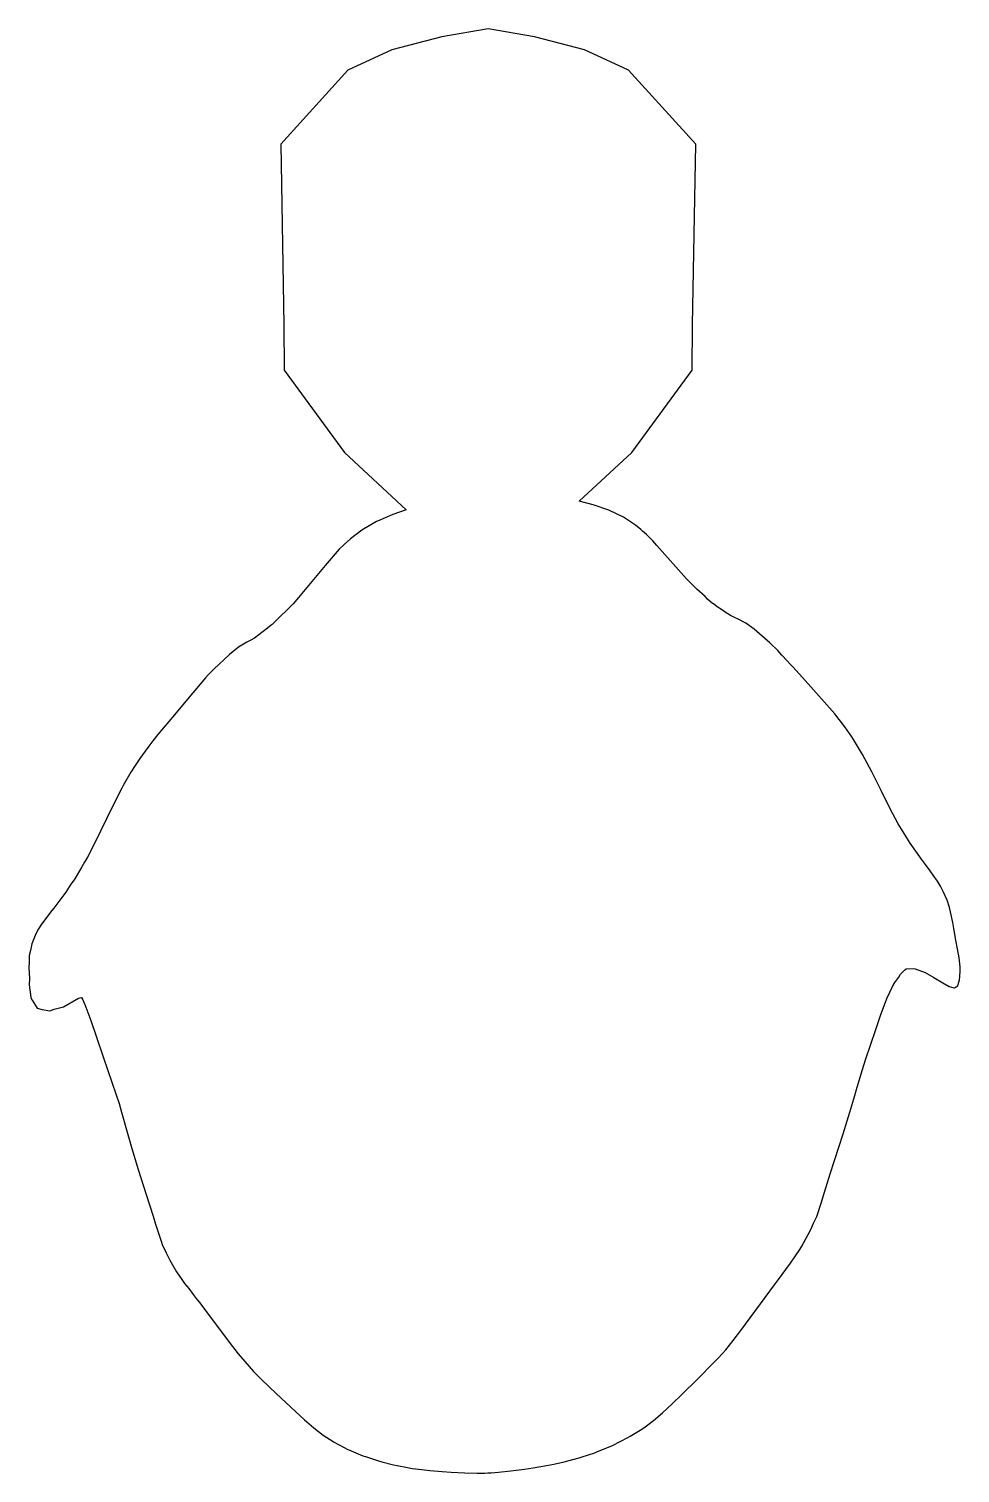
# Model space of a CAD drawing. Header units: metres. Extents: x -46 to 313, y -47 to 224.
# Drawn here: x 287.81 to 312.52, y 178.13 to 216.43 of the extents above; entities that cross this region are included whole.
import ezdxf

# ---------------------------------------------------------------- set-up
doc = ezdxf.new("R2010")
doc.units = ezdxf.units.M

msp = doc.modelspace()

# ---------------------------------------------------------------- linework, layer by layer
for p, q in [((300.001, 216.431), (298.77, 216.223)), ((301.23, 216.223), (300.001, 216.431)), ((298.77, 216.223), (297.444, 215.879)), ((302.556, 215.879), (301.23, 216.223)), ((297.444, 215.879), (296.279, 215.334)), ((303.721, 215.334), (302.556, 215.879)), ((296.279, 215.334), (294.494, 213.377)), ((305.506, 213.377), (303.721, 215.334)), ((294.494, 213.377), (294.582, 208.586)), ((305.418, 208.586), (305.506, 213.377)), ((294.582, 208.586), (294.588, 207.382)), ((305.412, 207.382), (305.418, 208.586)), ((294.588, 207.382), (296.184, 205.196)), ((303.813, 205.199), (305.412, 207.382)), ((296.184, 205.196), (297.824, 203.679)), ((302.409, 203.908), (303.813, 205.199)), ((302.781, 203.814), (302.409, 203.908)), ((303.2, 203.669), (302.781, 203.814)), ((297.036, 203.365), (296.648, 203.142)), ((297.061, 203.377), (297.036, 203.365)), ((297.47, 203.556), (297.061, 203.377)), ((297.824, 203.679), (297.47, 203.556)), ((303.588, 203.483), (303.2, 203.669)), ((303.904, 203.268), (303.588, 203.483)), ((296.648, 203.142), (296.349, 202.909)), ((304.048, 203.153), (303.904, 203.268)), ((304.096, 203.111), (304.048, 203.153)), ((304.198, 203.019), (304.096, 203.111)), ((304.362, 202.855), (304.198, 203.019)), ((296.05, 202.63), (295.884, 202.452)), ((296.179, 202.758), (296.05, 202.63)), ((296.349, 202.909), (296.179, 202.758)), ((304.475, 202.73), (304.362, 202.855)), ((305.261, 201.847), (304.475, 202.73)), ((295.884, 202.452), (295.675, 202.203)), ((295.675, 202.203), (294.97, 201.355)), ((305.406, 201.694), (305.261, 201.847)), ((305.531, 201.574), (305.406, 201.694)), ((305.75, 201.376), (305.531, 201.574)), ((294.823, 201.187), (294.672, 201.032)), ((294.97, 201.355), (294.823, 201.187)), ((305.819, 201.311), (305.75, 201.376)), ((305.952, 201.196), (305.819, 201.311)), ((305.971, 201.184), (305.952, 201.196)), ((306.074, 201.105), (305.971, 201.184)), ((306.185, 201.033), (306.074, 201.105)), ((294.404, 200.765), (294.27, 200.638)), ((294.467, 200.829), (294.404, 200.765)), ((294.672, 201.032), (294.467, 200.829)), ((306.307, 200.949), (306.185, 201.033)), ((306.422, 200.877), (306.307, 200.949)), ((306.532, 200.823), (306.422, 200.877)), ((306.611, 200.791), (306.532, 200.823)), ((306.834, 200.675), (306.611, 200.791)), ((293.914, 200.36), (293.799, 200.278)), ((294.028, 200.448), (293.914, 200.36)), ((294.148, 200.536), (294.028, 200.448)), ((294.244, 200.618), (294.148, 200.536)), ((294.27, 200.638), (294.244, 200.618)), ((307.05, 200.513), (306.834, 200.675)), ((307.469, 200.151), (307.05, 200.513)), ((293.371, 200.033), (293.136, 199.839)), ((293.597, 200.17), (293.371, 200.033)), ((293.689, 200.215), (293.597, 200.17)), ((293.799, 200.278), (293.689, 200.215)), ((307.54, 200.083), (307.469, 200.151)), ((307.622, 200.007), (307.54, 200.083)), ((307.682, 199.948), (307.622, 200.007)), ((307.791, 199.826), (307.682, 199.948)), ((293.136, 199.839), (292.725, 199.454)), ((307.93, 199.677), (307.791, 199.826)), ((308.012, 199.587), (307.93, 199.677)), ((308.077, 199.518), (308.012, 199.587)), ((292.502, 199.221), (292.213, 198.882)), ((292.572, 199.298), (292.502, 199.221)), ((292.725, 199.454), (292.572, 199.298)), ((308.252, 199.321), (308.077, 199.518)), ((308.558, 198.986), (308.252, 199.321)), ((292.213, 198.882), (292.11, 198.763)), ((308.982, 198.51), (308.558, 198.986)), ((292.11, 198.763), (291.719, 198.298)), ((309.194, 198.265), (308.982, 198.51)), ((291.719, 198.298), (291.238, 197.72)), ((309.223, 198.229), (309.194, 198.265)), ((309.457, 197.922), (309.223, 198.229)), ((291.238, 197.72), (291.106, 197.555)), ((309.645, 197.657), (309.457, 197.922)), ((309.692, 197.586), (309.645, 197.657)), ((290.896, 197.276), (290.758, 197.084)), ((290.996, 197.413), (290.896, 197.276)), ((291.106, 197.555), (290.996, 197.413)), ((309.929, 197.192), (309.692, 197.586)), ((290.635, 196.901), (290.522, 196.72)), ((290.758, 197.084), (290.635, 196.901)), ((310.176, 196.729), (309.929, 197.192)), ((290.522, 196.72), (290.319, 196.37)), ((310.42, 196.237), (310.176, 196.729)), ((290.279, 196.298), (290.032, 195.813)), ((290.319, 196.37), (290.279, 196.298)), ((310.662, 195.744), (310.42, 196.237)), ((290.032, 195.813), (289.56, 194.829)), ((310.874, 195.348), (310.662, 195.744)), ((310.916, 195.279), (310.874, 195.348)), ((310.959, 195.213), (310.916, 195.279)), ((311.146, 194.905), (310.959, 195.213)), ((289.56, 194.829), (289.37, 194.466)), ((311.189, 194.838), (311.146, 194.905)), ((311.233, 194.779), (311.189, 194.838)), ((311.444, 194.472), (311.233, 194.779)), ((289.218, 194.211), (289.093, 193.995)), ((289.294, 194.336), (289.218, 194.211)), ((289.37, 194.466), (289.294, 194.336)), ((311.492, 194.414), (311.444, 194.472)), ((311.602, 194.272), (311.492, 194.414)), ((311.724, 194.105), (311.602, 194.272)), ((289.014, 193.867), (288.932, 193.75)), ((289.093, 193.995), (289.014, 193.867)), ((311.8, 193.989), (311.724, 194.105)), ((311.916, 193.829), (311.8, 193.989)), ((312, 193.7), (311.916, 193.829)), ((288.796, 193.538), (288.685, 193.397)), ((288.932, 193.75), (288.796, 193.538)), ((312.08, 193.537), (312, 193.7)), ((312.173, 193.33), (312.08, 193.537)), ((288.424, 193.052), (288.152, 192.69)), ((288.478, 193.117), (288.424, 193.052)), ((288.685, 193.397), (288.478, 193.117)), ((312.231, 193.135), (312.173, 193.33)), ((312.265, 193.013), (312.231, 193.135)), ((288.152, 192.69), (288.055, 192.539)), ((312.32, 192.733), (312.265, 193.013)), ((312.346, 192.573), (312.32, 192.733)), ((287.983, 192.389), (287.93, 192.253)), ((288.055, 192.539), (287.983, 192.389)), ((312.404, 192.265), (312.346, 192.573)), ((312.451, 192.038), (312.404, 192.265)), ((287.859, 191.992), (287.826, 191.857)), ((287.894, 192.172), (287.859, 191.992)), ((287.93, 192.253), (287.894, 192.172)), ((312.491, 191.801), (312.451, 192.038)), ((287.826, 191.673), (287.815, 191.544)), ((287.815, 191.544), (287.834, 191.249)), ((287.826, 191.857), (287.826, 191.673)), ((311.043, 191.468), (311.087, 191.503)), ((311.087, 191.503), (311.292, 191.511)), ((311.292, 191.511), (311.327, 191.506)), ((311.327, 191.506), (311.592, 191.411)), ((312.514, 191.557), (312.491, 191.801)), ((312.517, 191.456), (312.514, 191.557)), ((287.834, 191.249), (287.82, 191.084)), ((310.727, 191.033), (310.784, 191.144)), ((310.784, 191.144), (310.892, 191.288)), ((310.892, 191.288), (310.937, 191.368)), ((310.937, 191.368), (311.043, 191.468)), ((311.592, 191.411), (311.824, 191.279)), ((311.824, 191.279), (312.055, 191.131)), ((312.055, 191.131), (312.227, 191.036)), ((312.469, 191.09), (312.503, 191.212)), ((312.503, 191.212), (312.513, 191.306)), ((312.513, 191.306), (312.517, 191.456)), ((287.82, 191.084), (287.868, 190.754)), ((287.868, 190.754), (287.869, 190.734)), ((287.869, 190.734), (287.906, 190.677)), ((288.737, 190.5), (289.128, 190.732)), ((289.128, 190.732), (289.204, 190.747)), ((289.204, 190.747), (289.212, 190.741)), ((289.212, 190.741), (289.24, 190.703)), ((310.521, 190.58), (310.58, 190.734)), ((310.58, 190.734), (310.651, 190.891)), ((310.651, 190.891), (310.727, 191.033)), ((312.227, 191.036), (312.325, 191.011)), ((312.325, 191.011), (312.364, 191.003)), ((312.364, 191.003), (312.41, 191.029)), ((312.41, 191.029), (312.456, 191.057)), ((312.456, 191.057), (312.469, 191.09)), ((287.906, 190.677), (288.035, 190.463)), ((288.035, 190.463), (288.164, 190.431)), ((288.164, 190.431), (288.367, 190.388)), ((288.367, 190.388), (288.49, 190.432)), ((288.49, 190.432), (288.737, 190.5)), ((289.24, 190.703), (289.291, 190.578)), ((289.291, 190.578), (289.299, 190.563)), ((289.299, 190.563), (289.457, 190.135)), ((310.407, 190.265), (310.521, 190.58)), ((289.457, 190.135), (289.602, 189.719)), ((310.279, 189.898), (310.407, 190.265)), ((289.602, 189.719), (289.786, 189.169)), ((310.017, 189.123), (310.279, 189.898)), ((289.786, 189.169), (290.133, 188.166)), ((309.915, 188.809), (310.017, 189.123)), ((309.766, 188.304), (309.915, 188.809)), ((290.133, 188.166), (290.206, 187.937)), ((309.593, 187.703), (309.722, 188.145)), ((309.722, 188.145), (309.766, 188.304)), ((290.206, 187.937), (290.274, 187.704)), ((290.274, 187.704), (290.438, 187.111)), ((309.415, 187.126), (309.593, 187.703)), ((290.438, 187.111), (290.543, 186.743)), ((309.072, 186.065), (309.415, 187.126)), ((290.543, 186.743), (290.716, 186.181)), ((290.716, 186.181), (290.929, 185.517)), ((308.887, 185.472), (309.072, 186.065)), ((290.929, 185.517), (291.108, 184.949)), ((308.842, 185.316), (308.887, 185.472)), ((308.714, 184.941), (308.842, 185.316)), ((291.108, 184.949), (291.175, 184.731)), ((291.175, 184.731), (291.196, 184.655)), ((291.196, 184.655), (291.329, 184.257)), ((308.489, 184.461), (308.558, 184.597)), ((308.558, 184.597), (308.628, 184.759)), ((308.628, 184.759), (308.714, 184.941)), ((291.329, 184.257), (291.355, 184.194)), ((308.319, 184.15), (308.489, 184.461)), ((291.355, 184.194), (291.453, 183.977)), ((291.453, 183.977), (291.556, 183.778)), ((308.022, 183.697), (308.149, 183.895)), ((308.149, 183.895), (308.265, 184.065)), ((308.265, 184.065), (308.319, 184.15)), ((291.556, 183.778), (291.622, 183.657)), ((291.622, 183.657), (291.733, 183.473)), ((291.733, 183.473), (291.868, 183.27)), ((307.702, 183.265), (307.894, 183.529)), ((307.894, 183.529), (308.022, 183.697)), ((291.868, 183.27), (291.947, 183.16)), ((291.947, 183.16), (292.054, 183.026)), ((306.702, 181.918), (307.595, 183.125)), ((307.595, 183.125), (307.702, 183.265)), ((292.054, 183.026), (292.172, 182.872)), ((292.172, 182.872), (292.255, 182.767)), ((292.255, 182.767), (292.374, 182.609)), ((292.374, 182.609), (292.472, 182.481)), ((292.472, 182.481), (293.128, 181.608)), ((306.498, 181.647), (306.702, 181.918)), ((293.128, 181.608), (293.37, 181.3)), ((306.298, 181.403), (306.498, 181.647)), ((293.37, 181.3), (293.539, 181.091)), ((305.844, 180.922), (306.106, 181.194)), ((306.106, 181.194), (306.298, 181.403)), ((293.539, 181.091), (293.774, 180.825)), ((293.774, 180.825), (293.984, 180.613)), ((305.688, 180.763), (305.844, 180.922)), ((293.984, 180.613), (294.372, 180.244)), ((305.135, 180.216), (305.54, 180.619)), ((305.54, 180.619), (305.688, 180.763)), ((294.372, 180.244), (294.884, 179.767)), ((304.881, 179.968), (305.135, 180.216)), ((294.884, 179.767), (295.125, 179.548)), ((304.386, 179.526), (304.626, 179.732)), ((304.626, 179.732), (304.881, 179.968)), ((295.125, 179.548), (295.371, 179.338)), ((295.371, 179.338), (295.625, 179.143)), ((303.769, 179.11), (304.075, 179.297)), ((304.075, 179.297), (304.159, 179.357)), ((304.159, 179.357), (304.386, 179.526)), ((295.625, 179.143), (295.883, 178.973)), ((295.883, 178.973), (295.916, 178.953)), ((295.916, 178.953), (296.273, 178.763)), ((302.884, 178.697), (303.298, 178.869)), ((303.298, 178.869), (303.707, 179.074)), ((303.707, 179.074), (303.769, 179.11)), ((296.273, 178.763), (296.302, 178.749)), ((296.302, 178.749), (296.677, 178.594)), ((296.677, 178.594), (296.743, 178.57)), ((296.743, 178.57), (297.091, 178.456)), ((302.114, 178.455), (302.409, 178.537)), ((302.409, 178.537), (302.49, 178.561)), ((302.49, 178.561), (302.823, 178.675)), ((302.823, 178.675), (302.884, 178.697)), ((297.091, 178.456), (297.181, 178.431)), ((297.181, 178.431), (297.484, 178.354)), ((297.484, 178.354), (297.586, 178.332)), ((297.586, 178.332), (297.86, 178.279)), ((297.86, 178.279), (297.984, 178.259)), ((297.984, 178.259), (298.235, 178.226)), ((298.235, 178.226), (298.452, 178.201)), ((298.452, 178.201), (298.781, 178.172)), ((298.781, 178.172), (299.016, 178.155)), ((299.016, 178.155), (299.377, 178.138)), ((299.377, 178.138), (299.71, 178.133)), ((299.71, 178.133), (299.906, 178.135)), ((299.906, 178.135), (299.989, 178.137)), ((299.989, 178.137), (300.075, 178.142)), ((300.075, 178.142), (300.269, 178.157)), ((300.269, 178.157), (300.603, 178.19)), ((300.603, 178.19), (300.966, 178.237)), ((300.966, 178.237), (301.188, 178.271)), ((301.188, 178.271), (301.545, 178.333)), ((301.545, 178.333), (301.741, 178.371)), ((301.741, 178.371), (302.011, 178.43)), ((302.011, 178.43), (302.114, 178.455))]:
    msp.add_line(p, q)

doc.saveas('drawing.dxf')
